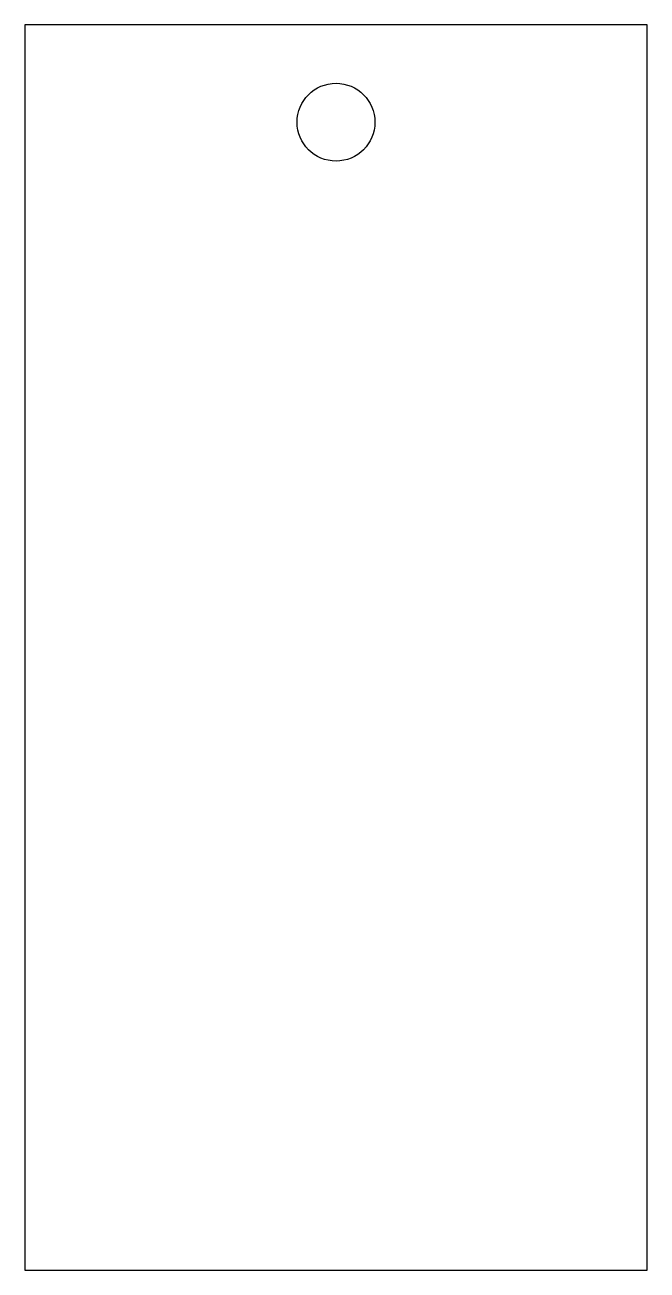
# Model space of a CAD drawing. Header units: centimetres. Extents: x -4.8 to 4.8, y -9.6 to 9.6.
import ezdxf

# ---------------------------------------------------------------- set-up
doc = ezdxf.new("R2010")
doc.units = ezdxf.units.CM
doc.header["$MEASUREMENT"] = 0
doc.layers.add('Camada 1', color=7, linetype='Continuous')

msp = doc.modelspace()

# ---------------------------------------------------------------- linework, layer by layer
at = {"layer": 'Camada 1'}
for points in [[(4.79999, -9.59998), (4.79999, -9.59998), (-4.79999, -9.59998), (-4.79999, -9.59998), (-4.79999, -9.59998), (-4.79999, -9.59998), (-4.79999, 9.59998), (-4.79999, 9.59998), (-4.79999, 9.59998), (-4.79999, 9.59998), (4.79999, 9.59998), (4.79999, 9.59998), (4.79999, 9.59998), (4.79999, 9.59998), (4.79999, -9.59998), (4.79999, -9.59998)], [(0, 7.49999), (0.33136, 7.49999), (0.6, 7.76862), (0.6, 8.09999), (0.6, 8.09999), (0.6, 8.43136), (0.33137, 8.69999), (0, 8.69999), (0, 8.69999), (-0.33137, 8.69999), (-0.6, 8.43135), (-0.6, 8.09998), (-0.6, 8.09998), (-0.6, 7.76861), (-0.33136, 7.49999), (0, 7.49999)]]:
    msp.add_open_spline(points, degree=3, knots=[0, 0, 0, 0, 0.2, 0.2, 0.2, 0.2, 0.4, 0.4, 0.4, 0.4, 0.6, 0.6, 0.6, 0.6, 1, 1, 1, 1], dxfattribs=at)

doc.saveas('drawing.dxf')
